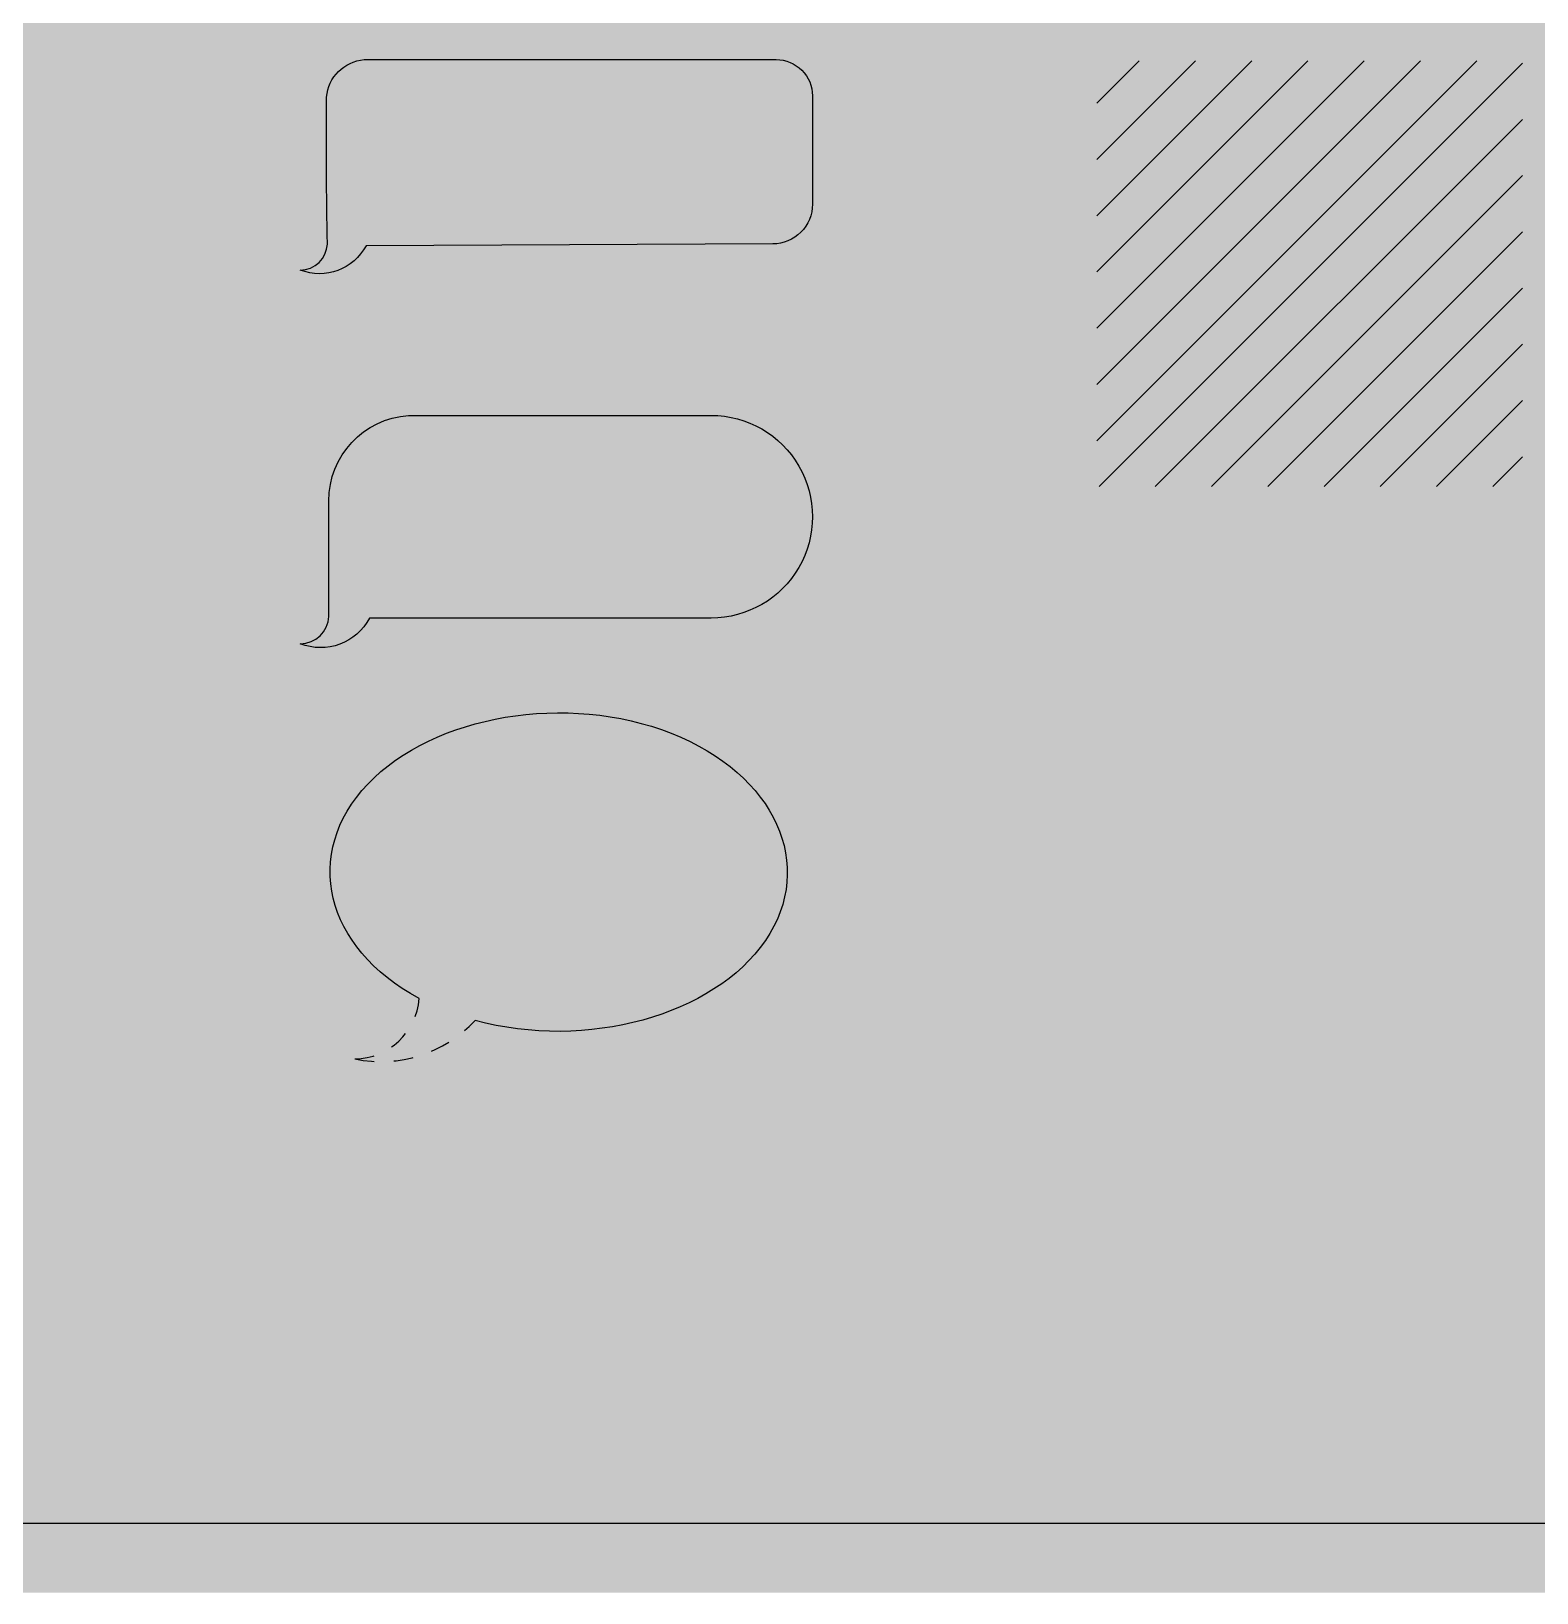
# Model space of a CAD drawing. Header units: metres. Extents: x -21.1 to 22.4, y -24.6 to 9.7.
# Drawn here: x 4.89 to 12.57, y -24.63 to -16.66 of the extents above; entities that cross this region are included whole.
import ezdxf

# ---------------------------------------------------------------- set-up
doc = ezdxf.new("R2010")
doc.units = ezdxf.units.M
for name, pattern in [('Bubble Lines', [0]), ('Bubble Style', [0.0009525, 0.000635, -0.0003175]), ('Bubble Style_1', [0]), ('Page Boarder', [0])]:
    doc.linetypes.add(name, pattern=pattern)
doc.layers.add('Imported blocks', color=7, linetype='Continuous', true_color=0xc57dd9)
doc.layers.add('Style example', color=7, linetype='Continuous', true_color=0x469c80)

msp = doc.modelspace()

# ---------------------------------------------------------------- hatches: boundary and pattern name
at = {"layer": 'Imported blocks', "transparency": 33554483}
h = msp.add_hatch(color=256, dxfattribs=at)
edge = h.paths.add_edge_path(flags=0)
edge.add_arc((6.261508402887033, -17.74157967546359), 0.1383744762085671, 270.0000000000042, 357.6130211520299)
edge.add_arc((38.94649614944537, -17.18467387048328), 32.55159669012284, 179.6699306187864, 180.990432498739, ccw=False)
edge.add_arc((6.60611157546057, -17.01628349808694), 0.2115388977212576, 95.18896617858258, 174.8110338214178, ccw=False)
edge.add_line((6.586979829467408, -16.80561152191455), (8.690525441229063, -16.80561152191455))
edge.add_arc((8.690525441229099, -16.99064115436091), 0.1850296324463566, -1.0516032489249483e-11, 90.00000000001108, ccw=False)
edge.add_line((8.875555073675455, -16.99064115436094), (8.875555073675455, -17.54383102592288))
edge.add_arc((8.672917130825677, -17.54383102592298), 0.2026379428497773, -90.00000000002677, 2.887645678129047e-11, ccw=False)
edge.add_line((8.672917130825583, -17.74646896877276), (6.597269116741471, -17.75580733310414))
edge.add_arc((6.360313070699677, -17.63106240137371), 0.2677862314387913, 248.3479876883299, 332.23554764765754, ccw=False)
edge.add_line((6.261508402887043, -17.87995415167216), (6.261508402887043, -17.87995415167216))
h = msp.add_hatch(color=256, dxfattribs=at)
edge = h.paths.add_edge_path(flags=0)
edge.add_arc((6.261508300781399, -19.64209947800957), 0.1458470226530107, 269.9999999999415, 357.6130211520949)
edge.add_line((6.407228775041658, -19.64817380086178), (6.407228775041658, -19.05934412936053))
edge.add_arc((6.845475558125083, -19.05934412935989), 0.4382467830834242, 94.03324774916501, 180.0000000000838, ccw=False)
edge.add_line((6.814651325524857, -18.62218270657927), (8.358098797793318, -18.62218270657927))
edge.add_arc((8.358098797795275, -19.13963908456522), 0.51745637798596, -90.00000000021771, 90.0000000002168, ccw=False)
edge.add_line((8.35809879779331, -19.65709546255119), (6.615400881127971, -19.65709546255119))
edge.add_arc((6.365648652524941, -19.52561401176301), 0.2822473163619854, 248.34798768833008, 332.23554764765964, ccw=False)
edge.add_line((6.26150830078125, -19.78794650066258), (6.26150830078125, -19.78794650066258))
h = msp.add_hatch(color=256, dxfattribs=at)
edge = h.paths.add_edge_path(flags=0)
edge.add_arc((6.672867115313153, -21.26595731353463), 0.655739681603778, 258.2798241600491, 317.193359608966, ccw=False)
edge.add_arc((6.53468187121369, -21.57321531232199), 0.3348474760743594, 270.8527525435732, 355.5535714370819)
edge.add_spline(control_points=[(6.868521542458935, -21.59917501448199), (6.3849127241898, -21.34028535445455), (6.269518490044884, -20.85885573698), (6.606142879253268, -20.50452015242055)], knot_values=[0, 0, 0, 0, 1, 1, 1, 1], degree=3, periodic=0)
edge.add_spline(control_points=[(6.606142879253268, -20.50452015242055), (6.94276726846165, -20.15018456786109), (7.623892073658401, -20.03611819923609), (8.154856445299522, -20.24516073521631)], knot_values=[0, 0, 0, 0, 1, 1, 1, 1], degree=3, periodic=0)
edge.add_spline(control_points=[(8.154856445299522, -20.24516073521631), (8.685820816940643, -20.45420327119654), (8.897034139361734, -20.9195862913937), (8.63510461019899, -21.30332950441676)], knot_values=[0, 0, 0, 0, 1, 1, 1, 1], degree=3, periodic=0)
edge.add_spline(control_points=[(8.63510461019899, -21.30332950441676), (8.373175081036246, -21.6870727174398), (7.721763285601817, -21.86660811076377), (7.153951263595458, -21.71154969711105)], knot_values=[0, 0, 0, 0, 1, 1, 1, 1], degree=3, periodic=0)
at = {"layer": 'Style example', "transparency": 33554483}
for points in [[(-7.47467138671875, -24.27756016670901), (22.35560986328123, -24.27756016670901), (22.35560986328123, 4.321435166709001), (-7.47467138671875, 4.321435166709001), (-7.47467138671875, -24.27756016670901)], [(-7.813482153527514, -24.63357624367482), (22.01679909647248, -24.63357624367482), (22.01679909647248, 3.965419089743186), (-7.813482153527514, 3.965419089743186), (-7.813482153527514, -24.63357624367482)], [(10.243365234375, -21.9927625676894), (12.41715154823868, -21.9927625676894), (12.41715154823868, -19.81897625382572), (10.243365234375, -19.81897625382572), (10.243365234375, -21.9927625676894)]]:
    msp.add_hatch(color=256, dxfattribs=at).paths.add_polyline_path(points, flags=0)
at = {"layer": 'Style example'}
h = msp.add_hatch(dxfattribs=at)
h.set_pattern_fill('PATTERN_3', color=256, scale=3.19, style=0, pattern_type=2)
h.set_pattern_definition([(45, (0, 0), (-1.127835315992543, 1.127835315992543), []), (45, (0.2871, 0), (-1.127835315992543, 1.127835315992543), []), (45, (0.5741999999999999, 0), (-1.127835315992543, 1.127835315992543), []), (45, (0.8613000000000001, 0), (-1.127835315992543, 1.127835315992543), []), (45, (1.1484, 0), (-1.127835315992543, 1.127835315992543), []), (45, (1.4355, 0), (-1.127835315992543, 1.127835315992543), []), (45, (1.7226, 0), (-1.127835315992543, 1.127835315992543), []), (45, (2.0097, 0), (-1.127835315992543, 1.127835315992543), [])])
h.paths.add_polyline_path([(10.32639624492288, -18.98574151633941), (12.50018255878656, -18.98574151633941), (12.50018255878656, -16.81195520247573), (10.32639624492288, -16.81195520247573), (10.32639624492288, -18.98574151633941)], flags=0)

# ---------------------------------------------------------------- linework, layer by layer
at = {"layer": 'Imported blocks', "linetype": 'Bubble Lines'}
msp.add_lwpolyline([(6.261508402887043, -17.87995415167216, 0.4020634210014764), (6.39976281447416, -17.74734277729268, -0.005761840156780645), (6.395439599288185, -16.99715175209378, -0.3621038561790086), (6.586979829467408, -16.80561152191455), (8.690525441229063, -16.80561152191455, -0.4142135623732051), (8.875555073675455, -16.99064115436094), (8.875555073675455, -17.54383102592288, -0.4142135623733796), (8.672917130825583, -17.74646896877276), (6.597269116741471, -17.75580733310414, -0.3833012362552252), (6.261508402887043, -17.87995415167216)], format="xyb", close=True, dxfattribs=at)
at = {"layer": 'Imported blocks', "linetype": 'Bubble Style_1'}
msp.add_lwpolyline([(6.26150830078125, -19.78794650066258, 0.4020634210021241), (6.407228775041658, -19.64817380086178), (6.407228775041658, -19.05934412936053, -0.3937429045589548), (6.814651325524857, -18.62218270657927), (8.358098797793318, -18.62218270657927, -1.000000000003791), (8.35809879779331, -19.65709546255119), (6.615400881127971, -19.65709546255119, -0.3833012362552351), (6.26150830078125, -19.78794650066258)], format="xyb", close=True, dxfattribs=at)
at = {"layer": 'Imported blocks', "linetype": 'Bubble Style'}
msp.add_lwpolyline([(7.153951263595458, -21.71154969711105, -0.2628746449263221), (6.539665335921876, -21.90802570241297, 0.3873766547914428), (6.868521542458935, -21.59917501448199)], format="xyb", dxfattribs=at)
at = {"layer": 'Imported blocks'}
for points in [[(6.606142879253268, -20.50452015242055), (6.94276726846165, -20.15018456786109), (7.623892073658401, -20.03611819923609), (8.154856445299522, -20.24516073521631)], [(8.154856445299522, -20.24516073521631), (8.685820816940643, -20.45420327119654), (8.897034139361734, -20.9195862913937), (8.63510461019899, -21.30332950441676)], [(6.868521542458935, -21.59917501448199), (6.3849127241898, -21.34028535445455), (6.269518490044884, -20.85885573698), (6.606142879253268, -20.50452015242055)], [(8.63510461019899, -21.30332950441676), (8.373175081036246, -21.6870727174398), (7.721763285601817, -21.86660811076377), (7.153951263595458, -21.71154969711105)]]:
    msp.add_open_spline(points, degree=3, dxfattribs=at)
at = {"layer": 'Style example', "linetype": 'Page Boarder'}
msp.add_lwpolyline([(-7.47467138671875, -24.27756016670901), (22.35560986328123, -24.27756016670901), (22.35560986328123, 4.321435166709001), (-7.47467138671875, 4.321435166709001), (-7.47467138671875, -24.27756016670901)], close=True, dxfattribs=at)

doc.saveas('drawing.dxf')
